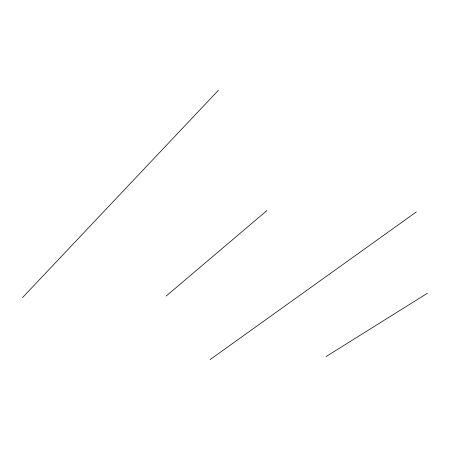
<?xml version="1.0" encoding="UTF-8"?>
<svg xmlns="http://www.w3.org/2000/svg" width="450" height="450" viewBox="0 0 450 450"><rect width="100%" height="100%" fill="white"/><g stroke="black" fill="none" stroke-linecap="round" stroke-linejoin="round"><path stroke-width="0.67" d="M22.5 297.613L218.351 90.371M166.162 296.049L266.929 210.549M210.049 359.629L416.357 211.899M325.974 356.631L427.5 293.197"/></g></svg>
